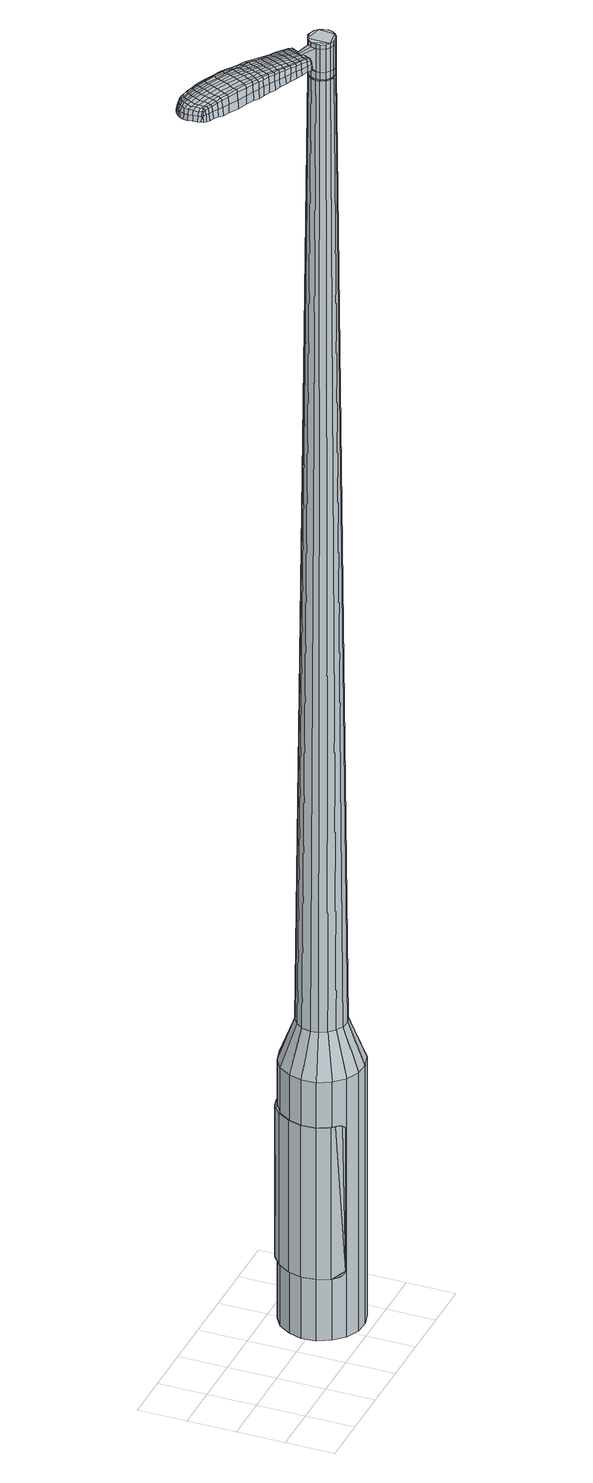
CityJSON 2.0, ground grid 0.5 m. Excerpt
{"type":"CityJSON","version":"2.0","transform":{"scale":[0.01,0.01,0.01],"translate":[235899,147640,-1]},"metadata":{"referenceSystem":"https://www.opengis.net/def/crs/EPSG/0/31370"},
"CityObjects":{
"object1":{"type":"GenericCityObject","attributes":{"cluster":471,"mean_distance_to_centroid":0.192,"new_centroid_x":235900.68,"new_centroid_y":147640.52,"mean_distance_to_camera":15.07,"H1":12.17,"H2":11.5,"Z_final":111.96,"cluster2":-1,"proj_x":235892.88,"proj_y":147632.74,"id_line":53476,"bearing_l":65.59,"distance":11.02,"orientation":"left","G_obj":155.59},"geometry":[{"type":"MultiSurface","lod":"2","boundaries":[[[0,1,2,3]],[[1,4,5,2]],[[4,6,7,5]],[[6,8,9,7]],[[8,10,11,9]],[[10,12,13,11]],[[12,14,15,13]],[[14,16,17,15]],[[16,18,19,17]],[[18,20,21,19]],[[20,22,23,21]],[[22,24,25,23]],[[24,26,27,25]],[[26,28,29,27]],[[28,30,31,29]],[[30,32,33,31]],[[32,34,35,33]],[[34,0,3,35]],[[36,37,38,39]],[[38,40,41,42]],[[41,43,42]],[[42,44,45,46]],[[45,47,46]],[[46,48,49,50]],[[49,51,50]],[[42,46,50,38]],[[50,52,39,38]],[[53,36,39]],[[2,5,7,35]],[[7,9,11,15]],[[11,13,15]],[[15,17,19,23]],[[19,21,23]],[[23,25,27,31]],[[27,29,31]],[[15,23,31,7]],[[31,33,35,7]],[[3,2,35]],[[1,0,54,55]],[[0,34,56,54]],[[34,32,57,56]],[[32,30,58,57]],[[30,28,59,58]],[[28,26,60,59]],[[26,24,61,60]],[[24,22,62,61]],[[22,20,63,62]],[[20,18,64,63]],[[18,16,65,64]],[[16,14,66,65]],[[14,12,67,66]],[[12,10,68,67]],[[10,8,69,68]],[[8,6,70,69]],[[6,4,71,70]],[[4,1,55,71]],[[55,54,72,73]],[[54,56,74,72]],[[56,57,75,74]],[[57,58,76,75]],[[58,59,77,76]],[[59,60,78,77]],[[60,61,79,78]],[[61,62,80,79]],[[62,63,81,80]],[[63,64,82,81]],[[64,65,83,82]],[[65,66,84,83]],[[66,67,85,84]],[[67,68,86,85]],[[68,69,87,86]],[[69,70,88,87]],[[70,71,89,88]],[[71,55,73,89]],[[90,91,92,93]],[[74,94,91,90]],[[95,96,94,74]],[[97,98,96,95]],[[99,100,98,97]],[[101,102,100,99]],[[79,103,102,101]],[[104,105,103,79]],[[106,107,105,104]],[[108,109,107,106]],[[110,111,109,108]],[[84,112,111,110]],[[85,113,112,84]],[[86,114,113,85]],[[115,116,114,86]],[[117,118,116,115]],[[119,120,118,117]],[[93,92,120,119]],[[121,122,123,124]],[[125,121,124,126]],[[127,125,126,128]],[[129,127,128,130]],[[131,129,130,132]],[[133,131,132,134]],[[135,133,134,136]],[[137,135,136,138]],[[139,137,138,140]],[[141,139,140,142]],[[143,141,142,144]],[[145,143,144,146]],[[147,145,146,148]],[[149,147,148,150]],[[151,149,150,152]],[[153,151,152,154]],[[73,72,90,93]],[[72,74,90]],[[75,95,74]],[[75,76,97,95]],[[76,77,99,97]],[[77,78,101,99]],[[78,79,101]],[[80,104,79]],[[80,81,106,104]],[[81,82,108,106]],[[82,83,110,108]],[[83,84,110]],[[87,115,86]],[[87,88,117,115]],[[88,89,119,117]],[[89,73,93,119]],[[155,156,92,91]],[[156,157,120,92]],[[157,158,118,120]],[[158,159,116,118]],[[159,114,116]],[[160,111,112]],[[160,161,109,111]],[[161,162,107,109]],[[162,163,105,107]],[[163,103,105]],[[164,102,103]],[[164,165,100,102]],[[165,166,98,100]],[[166,167,96,98]],[[167,94,96]],[[155,91,94]],[[39,52,153,168]],[[156,155,169,154]],[[53,39,168,122]],[[155,94,123,169]],[[36,53,122,121]],[[94,167,124,123]],[[37,36,121,125]],[[167,166,126,124]],[[38,37,125,127]],[[166,165,128,126]],[[40,38,127,129]],[[165,164,130,128]],[[41,40,129,131]],[[164,103,132,130]],[[43,41,131,133]],[[103,163,134,132]],[[42,43,133,135]],[[163,162,136,134]],[[44,42,135,137]],[[162,161,138,136]],[[45,44,137,139]],[[161,160,140,138]],[[47,45,139,141]],[[160,112,142,140]],[[46,47,141,143]],[[112,113,144,142]],[[48,46,143,145]],[[113,114,146,144]],[[49,48,145,147]],[[114,159,148,146]],[[51,49,147,149]],[[159,158,150,148]],[[50,51,149,151]],[[158,157,152,150]],[[52,50,151,153]],[[157,156,154,152]],[[153,154,170,171]],[[154,169,172,170]],[[169,123,173,172]],[[123,122,174,173]],[[122,168,175,174]],[[168,153,171,175]],[[176,177,178,179]],[[180,176,179,181]],[[176,180,182,183]],[[177,176,183,184]],[[185,186,187,188]],[[189,185,188,190]],[[185,189,191,192]],[[186,185,192,193]],[[194,195,196,197]],[[198,194,197,199]],[[194,198,200,201]],[[195,194,201,202]],[[203,204,205,206]],[[207,203,206,208]],[[203,207,209,210]],[[204,203,210,211]],[[212,213,214,215]],[[216,212,215,217]],[[212,216,218,219]],[[213,212,219,220]],[[221,222,223,224]],[[225,221,224,226]],[[221,225,227,228]],[[222,221,228,229]],[[230,231,232,233]],[[222,230,233,223]],[[230,222,229,234]],[[231,230,234,235]],[[236,237,238,239]],[[231,236,239,232]],[[236,231,235,240]],[[237,236,240,241]],[[242,180,181,243]],[[237,242,243,238]],[[242,237,241,244]],[[180,242,244,182]],[[245,246,247,248]],[[249,245,248,250]],[[245,249,251,252]],[[246,245,252,253]],[[254,255,256,257]],[[246,254,257,247]],[[254,246,253,258]],[[255,254,258,259]],[[260,261,262,263]],[[255,260,263,256]],[[260,255,259,264]],[[261,260,264,265]],[[266,267,268,269]],[[261,266,269,262]],[[266,261,265,270]],[[267,266,270,271]],[[272,177,184,273]],[[267,272,273,268]],[[272,267,271,274]],[[177,272,274,178]],[[275,276,277,278]],[[279,275,278,280]],[[275,279,281,282]],[[276,275,282,283]],[[284,285,286,287]],[[276,284,287,277]],[[284,276,283,288]],[[285,284,288,289]],[[290,291,292,293]],[[285,290,293,286]],[[290,285,289,294]],[[291,290,294,295]],[[296,189,190,297]],[[291,296,297,292]],[[296,291,295,298]],[[189,296,298,191]],[[299,300,301,302]],[[303,299,302,304]],[[299,303,305,306]],[[300,299,306,307]],[[308,309,310,311]],[[300,308,311,301]],[[308,300,307,312]],[[309,308,312,313]],[[314,315,316,317]],[[309,314,317,310]],[[314,309,313,318]],[[315,314,318,319]],[[320,321,322,323]],[[315,320,323,316]],[[320,315,319,324]],[[321,320,324,325]],[[326,186,193,327]],[[321,326,327,322]],[[326,321,325,328]],[[186,326,328,187]],[[329,215,214,330]],[[331,329,330,332]],[[329,331,333,334]],[[215,329,334,217]],[[335,331,332,336]],[[337,335,336,338]],[[335,337,339,340]],[[331,335,340,333]],[[341,337,338,342]],[[343,341,342,344]],[[341,343,345,346]],[[337,341,346,339]],[[347,343,344,348]],[[349,347,348,350]],[[347,349,351,352]],[[343,347,352,345]],[[353,349,350,354]],[[204,353,354,205]],[[353,204,211,355]],[[349,353,355,351]],[[356,357,202,201]],[[358,356,201,200]],[[356,358,359,360]],[[357,356,360,361]],[[362,363,361,360]],[[364,362,360,359]],[[362,364,365,366]],[[363,362,366,367]],[[368,369,367,366]],[[370,368,366,365]],[[368,370,371,372]],[[369,368,372,373]],[[374,375,373,372]],[[376,374,372,371]],[[374,376,209,207]],[[375,374,207,208]],[[377,378,379,380]],[[279,377,380,281]],[[377,279,280,381]],[[378,377,381,382]],[[383,198,199,384]],[[378,383,384,379]],[[383,378,382,385]],[[198,383,385,200]],[[386,387,388,389]],[[225,386,389,227]],[[386,225,226,390]],[[387,386,390,391]],[[392,393,394,395]],[[387,392,395,388]],[[392,387,391,396]],[[393,392,396,397]],[[398,195,202,399]],[[393,398,399,394]],[[398,393,397,400]],[[195,398,400,196]],[[401,402,403,404]],[[183,401,404,184]],[[401,183,182,405]],[[402,401,405,406]],[[407,408,409,410]],[[402,407,410,403]],[[407,402,406,411]],[[408,407,411,412]],[[413,206,205,414]],[[408,413,414,409]],[[413,408,412,415]],[[206,413,415,208]],[[416,417,418,419]],[[188,416,419,190]],[[416,188,187,420]],[[417,416,420,421]],[[422,210,209,423]],[[417,422,423,418]],[[422,417,421,424]],[[210,422,424,211]],[[425,426,427,428]],[[303,425,428,305]],[[425,303,304,429]],[[426,425,429,430]],[[431,216,217,432]],[[426,431,432,427]],[[431,426,430,433]],[[216,431,433,218]],[[434,435,436,437]],[[249,434,437,251]],[[434,249,250,438]],[[435,434,438,439]],[[440,441,442,443]],[[435,440,443,436]],[[440,435,439,444]],[[441,440,444,445]],[[446,213,220,447]],[[441,446,447,442]],[[446,441,445,448]],[[213,446,448,214]],[[449,450,439,438]],[[248,449,438,250]],[[449,248,247,451]],[[450,449,451,452]],[[453,454,445,444]],[[450,453,444,439]],[[453,450,452,455]],[[454,453,455,456]],[[457,330,214,448]],[[454,457,448,445]],[[457,454,456,458]],[[330,457,458,332]],[[459,460,461,462]],[[306,459,462,307]],[[459,306,305,428]],[[460,459,428,427]],[[463,334,333,464]],[[460,463,464,461]],[[463,460,427,432]],[[334,463,432,217]],[[465,466,452,451]],[[257,465,451,247]],[[465,257,256,467]],[[466,465,467,468]],[[469,470,456,455]],[[466,469,455,452]],[[469,466,468,471]],[[470,469,471,472]],[[473,336,332,458]],[[470,473,458,456]],[[473,470,472,474]],[[336,473,474,338]],[[475,476,477,478]],[[312,475,478,313]],[[475,312,307,462]],[[476,475,462,461]],[[479,340,339,480]],[[476,479,480,477]],[[479,476,461,464]],[[340,479,464,333]],[[481,482,468,467]],[[263,481,467,256]],[[481,263,262,483]],[[482,481,483,484]],[[485,486,472,471]],[[482,485,471,468]],[[485,482,484,487]],[[486,485,487,488]],[[489,342,338,474]],[[486,489,474,472]],[[489,486,488,490]],[[342,489,490,344]],[[491,492,493,494]],[[318,491,494,319]],[[491,318,313,478]],[[492,491,478,477]],[[495,346,345,496]],[[492,495,496,493]],[[495,492,477,480]],[[346,495,480,339]],[[497,498,484,483]],[[269,497,483,262]],[[497,269,268,499]],[[498,497,499,500]],[[501,502,488,487]],[[498,501,487,484]],[[501,498,500,503]],[[502,501,503,504]],[[505,348,344,490]],[[502,505,490,488]],[[505,502,504,506]],[[348,505,506,350]],[[507,508,509,510]],[[324,507,510,325]],[[507,324,319,494]],[[508,507,494,493]],[[511,352,351,512]],[[508,511,512,509]],[[511,508,493,496]],[[352,511,496,345]],[[513,514,500,499]],[[273,513,499,268]],[[513,273,184,404]],[[514,513,404,403]],[[515,516,504,503]],[[514,515,503,500]],[[515,514,403,410]],[[516,515,410,409]],[[517,354,350,506]],[[516,517,506,504]],[[517,516,409,414]],[[354,517,414,205]],[[518,519,421,420]],[[328,518,420,187]],[[518,328,325,510]],[[519,518,510,509]],[[520,355,211,424]],[[519,520,424,421]],[[520,519,509,512]],[[355,520,512,351]],[[521,522,382,381]],[[278,521,381,280]],[[521,278,277,523]],[[522,521,523,524]],[[525,358,200,385]],[[522,525,385,382]],[[525,522,524,526]],[[358,525,526,359]],[[527,528,529,530]],[[228,527,530,229]],[[527,228,227,389]],[[528,527,389,388]],[[531,532,533,534]],[[528,531,534,529]],[[531,528,388,395]],[[532,531,395,394]],[[535,357,361,536]],[[532,535,536,533]],[[535,532,394,399]],[[357,535,399,202]],[[537,538,524,523]],[[287,537,523,277]],[[537,287,286,539]],[[538,537,539,540]],[[541,364,359,526]],[[538,541,526,524]],[[541,538,540,542]],[[364,541,542,365]],[[543,544,545,546]],[[234,543,546,235]],[[543,234,229,530]],[[544,543,530,529]],[[547,548,549,550]],[[544,547,550,545]],[[547,544,529,534]],[[548,547,534,533]],[[551,363,367,552]],[[548,551,552,549]],[[551,548,533,536]],[[363,551,536,361]],[[553,554,540,539]],[[293,553,539,286]],[[553,293,292,555]],[[554,553,555,556]],[[557,370,365,542]],[[554,557,542,540]],[[557,554,556,558]],[[370,557,558,371]],[[559,560,561,562]],[[240,559,562,241]],[[559,240,235,546]],[[560,559,546,545]],[[563,564,565,566]],[[560,563,566,561]],[[563,560,545,550]],[[564,563,550,549]],[[567,369,373,568]],[[564,567,568,565]],[[567,564,549,552]],[[369,567,552,367]],[[569,570,556,555]],[[297,569,555,292]],[[569,297,190,419]],[[570,569,419,418]],[[571,376,371,558]],[[570,571,558,556]],[[571,570,418,423]],[[376,571,423,209]],[[572,573,406,405]],[[244,572,405,182]],[[572,244,241,562]],[[573,572,562,561]],[[574,575,412,411]],[[573,574,411,406]],[[574,573,561,566]],[[575,574,566,565]],[[576,375,208,415]],[[575,576,415,412]],[[576,575,565,568]],[[375,576,568,373]],[[577,578,579,580]],[[580,579,581,582]],[[583,581,579,584]],[[584,579,578,585]],[[586,587,588,589]],[[589,588,590,591]],[[592,590,588,593]],[[593,588,587,594]],[[595,596,597,598]],[[598,597,599,600]],[[601,599,597,602]],[[602,597,596,603]],[[604,605,606,607]],[[607,606,608,609]],[[610,608,606,611]],[[611,606,605,612]],[[613,614,615,616]],[[616,615,617,618]],[[619,617,615,620]],[[620,615,614,621]],[[622,623,624,625]],[[625,624,626,627]],[[628,626,624,629]],[[629,624,623,630]],[[631,632,633,634]],[[634,633,623,622]],[[630,623,633,635]],[[635,633,632,636]],[[637,638,639,640]],[[640,639,632,631]],[[636,632,639,641]],[[641,639,638,642]],[[582,581,643,644]],[[644,643,638,637]],[[642,638,643,645]],[[645,643,581,583]],[[646,647,648,649]],[[649,648,650,651]],[[652,650,648,653]],[[653,648,647,654]],[[655,656,657,658]],[[658,657,647,646]],[[654,647,657,659]],[[659,657,656,660]],[[661,662,663,664]],[[664,663,656,655]],[[660,656,663,665]],[[665,663,662,666]],[[667,668,669,670]],[[670,669,662,661]],[[666,662,669,671]],[[671,669,668,672]],[[585,578,673,674]],[[674,673,668,667]],[[672,668,673,675]],[[675,673,578,577]],[[676,677,678,679]],[[679,678,680,681]],[[682,680,678,683]],[[683,678,677,684]],[[685,686,687,688]],[[688,687,677,676]],[[684,677,687,689]],[[689,687,686,690]],[[691,692,693,694]],[[694,693,686,685]],[[690,686,693,695]],[[695,693,692,696]],[[591,590,697,698]],[[698,697,692,691]],[[696,692,697,699]],[[699,697,590,592]],[[700,701,702,703]],[[703,702,704,705]],[[706,704,702,707]],[[707,702,701,708]],[[709,710,711,712]],[[712,711,701,700]],[[708,701,711,713]],[[713,711,710,714]],[[715,716,717,718]],[[718,717,710,709]],[[714,710,717,719]],[[719,717,716,720]],[[721,722,723,724]],[[724,723,716,715]],[[720,716,723,725]],[[725,723,722,726]],[[594,587,727,728]],[[728,727,722,721]],[[726,722,727,729]],[[729,727,587,586]],[[613,616,730,731]],[[731,730,732,733]],[[734,732,730,735]],[[735,730,616,618]],[[733,732,736,737]],[[737,736,738,739]],[[740,738,736,741]],[[741,736,732,734]],[[739,738,742,743]],[[743,742,744,745]],[[746,744,742,747]],[[747,742,738,740]],[[745,744,748,749]],[[749,748,750,751]],[[752,750,748,753]],[[753,748,744,746]],[[751,750,754,755]],[[755,754,605,604]],[[612,605,754,756]],[[756,754,750,752]],[[603,757,758,602]],[[602,758,759,601]],[[760,759,758,761]],[[761,758,757,762]],[[762,763,764,761]],[[761,764,765,760]],[[766,765,764,767]],[[767,764,763,768]],[[768,769,770,767]],[[767,770,771,766]],[[772,771,770,773]],[[773,770,769,774]],[[774,775,776,773]],[[773,776,777,772]],[[610,777,776,608]],[[608,776,775,609]],[[778,779,780,781]],[[781,780,680,682]],[[681,680,780,782]],[[782,780,779,783]],[[600,599,784,785]],[[785,784,779,778]],[[783,779,784,786]],[[786,784,599,601]],[[787,788,789,790]],[[790,789,626,628]],[[627,626,789,791]],[[791,789,788,792]],[[793,794,795,796]],[[796,795,788,787]],[[792,788,795,797]],[[797,795,794,798]],[[603,596,799,800]],[[800,799,794,793]],[[798,794,799,801]],[[801,799,596,595]],[[802,803,804,805]],[[805,804,584,585]],[[583,584,804,806]],[[806,804,803,807]],[[808,809,810,811]],[[811,810,803,802]],[[807,803,810,812]],[[812,810,809,813]],[[604,607,814,815]],[[815,814,809,808]],[[813,809,814,816]],[[816,814,607,609]],[[817,818,819,820]],[[820,819,589,591]],[[586,589,819,821]],[[821,819,818,822]],[[610,611,823,824]],[[824,823,818,817]],[[822,818,823,825]],[[825,823,611,612]],[[826,827,704,828]],[[828,704,706]],[[705,704,827,829]],[[618,617,830,831]],[[831,830,827,826]],[[829,827,830,832]],[[832,830,617,619]],[[833,834,835,836]],[[836,835,650,652]],[[651,650,835,837]],[[837,835,834,838]],[[839,840,841,842]],[[842,841,834,833]],[[838,834,841,843]],[[843,841,840,844]],[[621,614,845,846]],[[846,845,840,839]],[[844,840,845,847]],[[847,845,614,613]],[[838,848,849,837]],[[837,849,649,651]],[[646,649,849,850]],[[850,849,848,851]],[[844,852,853,843]],[[843,853,848,838]],[[851,848,853,854]],[[854,853,852,855]],[[613,731,856,847]],[[847,856,852,844]],[[855,852,856,857]],[[857,856,731,733]],[[858,859,860,861]],[[861,860,707,708]],[[706,707,860,828]],[[828,860,859,826]],[[734,735,862,863]],[[863,862,859,858]],[[826,859,862,831]],[[831,862,735,618]],[[851,864,865,850]],[[850,865,658,646]],[[655,658,865,866]],[[866,865,864,867]],[[855,868,869,854]],[[854,869,864,851]],[[867,864,869,870]],[[870,869,868,871]],[[733,737,872,857]],[[857,872,868,855]],[[871,868,872,873]],[[873,872,737,739]],[[874,875,876,877]],[[877,876,713,714]],[[708,713,876,861]],[[861,876,875,858]],[[740,741,878,879]],[[879,878,875,874]],[[858,875,878,863]],[[863,878,741,734]],[[867,880,881,866]],[[866,881,664,655]],[[661,664,881,882]],[[882,881,880,883]],[[871,884,885,870]],[[870,885,880,867]],[[883,880,885,886]],[[886,885,884,887]],[[739,743,888,873]],[[873,888,884,871]],[[887,884,888,889]],[[889,888,743,745]],[[890,891,892,893]],[[893,892,719,720]],[[714,719,892,877]],[[877,892,891,874]],[[746,747,894,895]],[[895,894,891,890]],[[874,891,894,879]],[[879,894,747,740]],[[883,896,897,882]],[[882,897,670,661]],[[667,670,897,898]],[[898,897,896,899]],[[887,900,901,886]],[[886,901,896,883]],[[899,896,901,902]],[[902,901,900,903]],[[745,749,904,889]],[[889,904,900,887]],[[903,900,904,905]],[[905,904,749,751]],[[906,907,908,909]],[[909,908,725,726]],[[720,725,908,893]],[[893,908,907,890]],[[752,753,910,911]],[[911,910,907,906]],[[890,907,910,895]],[[895,910,753,746]],[[899,912,913,898]],[[898,913,674,667]],[[585,674,913,805]],[[805,913,912,802]],[[903,914,915,902]],[[902,915,912,899]],[[802,912,915,811]],[[811,915,914,808]],[[751,755,916,905]],[[905,916,914,903]],[[808,914,916,815]],[[815,916,755,604]],[[822,917,918,821]],[[821,918,729,586]],[[726,729,918,909]],[[909,918,917,906]],[[612,756,919,825]],[[825,919,917,822]],[[906,917,919,911]],[[911,919,756,752]],[[783,920,921,782]],[[782,921,679,681]],[[676,679,921,922]],[[922,921,920,923]],[[601,759,924,786]],[[786,924,920,783]],[[923,920,924,925]],[[925,924,759,760]],[[926,927,928,929]],[[929,928,629,630]],[[628,629,928,790]],[[790,928,927,787]],[[930,931,932,933]],[[933,932,927,926]],[[787,927,932,796]],[[796,932,931,793]],[[762,757,934,935]],[[935,934,931,930]],[[793,931,934,800]],[[800,934,757,603]],[[923,936,937,922]],[[922,937,688,676]],[[685,688,937,938]],[[938,937,936,939]],[[760,765,940,925]],[[925,940,936,923]],[[939,936,940,941]],[[941,940,765,766]],[[942,943,944,945]],[[945,944,635,636]],[[630,635,944,929]],[[929,944,943,926]],[[946,947,948,949]],[[949,948,943,942]],[[926,943,948,933]],[[933,948,947,930]],[[768,763,950,951]],[[951,950,947,946]],[[930,947,950,935]],[[935,950,763,762]],[[939,952,953,938]],[[938,953,694,685]],[[691,694,953,954]],[[954,953,952,955]],[[766,771,956,941]],[[941,956,952,939]],[[955,952,956,957]],[[957,956,771,772]],[[958,959,960,961]],[[961,960,641,642]],[[636,641,960,945]],[[945,960,959,942]],[[962,963,964,965]],[[965,964,959,958]],[[942,959,964,949]],[[949,964,963,946]],[[774,769,966,967]],[[967,966,963,962]],[[946,963,966,951]],[[951,966,769,768]],[[955,968,969,954]],[[954,969,698,691]],[[591,698,969,820]],[[820,969,968,817]],[[772,777,970,957]],[[957,970,968,955]],[[817,968,970,824]],[[824,970,777,610]],[[807,971,972,806]],[[806,972,645,583]],[[642,645,972,961]],[[961,972,971,958]],[[813,973,974,812]],[[812,974,971,807]],[[958,971,974,965]],[[965,974,973,962]],[[609,775,975,816]],[[816,975,973,813]],[[962,973,975,967]],[[967,975,775,774]],[[577,580,179,178]],[[580,582,181,179]],[[592,593,192,191]],[[593,594,193,192]],[[595,598,197,196]],[[598,600,199,197]],[[619,620,219,218]],[[620,621,220,219]],[[622,625,224,223]],[[625,627,226,224]],[[631,634,233,232]],[[634,622,223,233]],[[637,640,239,238]],[[640,631,232,239]],[[582,644,243,181]],[[644,637,238,243]],[[652,653,252,251]],[[653,654,253,252]],[[654,659,258,253]],[[659,660,259,258]],[[660,665,264,259]],[[665,666,265,264]],[[666,671,270,265]],[[671,672,271,270]],[[672,675,274,271]],[[675,577,178,274]],[[682,683,282,281]],[[683,684,283,282]],[[684,689,288,283]],[[689,690,289,288]],[[690,695,294,289]],[[695,696,295,294]],[[696,699,298,295]],[[699,592,191,298]],[[700,703,302,301]],[[703,705,304,302]],[[709,712,311,310]],[[712,700,301,311]],[[715,718,317,316]],[[718,709,310,317]],[[721,724,323,322]],[[724,715,316,323]],[[594,728,327,193]],[[728,721,322,327]],[[778,781,380,379]],[[781,682,281,380]],[[600,785,384,199]],[[785,778,379,384]],[[627,791,390,226]],[[791,792,391,390]],[[792,797,396,391]],[[797,798,397,396]],[[798,801,400,397]],[[801,595,196,400]],[[705,429,304]],[[705,829,430,429]],[[829,832,433,430]],[[832,619,218,433]],[[833,836,437,436]],[[836,652,251,437]],[[839,842,443,442]],[[842,833,436,443]],[[621,846,447,220]],[[846,839,442,447]],[[976,977,978,979]],[[980,981,979,978]],[[982,983,984,985]],[[986,987,988,989]],[[977,990,991,978]],[[992,980,978,991]],[[993,982,985,994]],[[995,996,987,986]],[[990,997,998,991]],[[998,999,992,991]],[[1000,993,994,1001]],[[1002,996,995,1003]],[[997,1004,1005,998]],[[1005,1006,999,998]],[[1007,1000,1001,1008]],[[1009,1002,1003,1010]],[[1011,1012,1013,1014]],[[1015,1016,1012,1011]],[[1015,1017,1018,1016]],[[1017,1019,1020,1018]],[[1021,1022,1023,1024]],[[1025,1026,1022,1021]],[[1027,1028,1026,1025]],[[1029,1030,1028,1027]],[[1024,1013,1012,1021]],[[1021,1012,1016,1025]],[[1016,1018,1027,1025]],[[1018,1020,1029,1027]],[[985,984,981,980]],[[994,985,980,992]],[[999,1001,994,992]],[[1006,1008,1001,999]],[[986,989,983,982]],[[995,986,982,993]],[[1003,995,993,1000]],[[1010,1003,1000,1007]],[[987,1011,1014,988]],[[996,1015,1011,987]],[[1017,1015,996,1002]],[[1019,1017,1002,1009]],[[1031,1032,1033,1034]],[[1033,1035,1036,1037]],[[1033,1037,1038,1039]],[[1033,1039,1034]],[[1040,1031,1034,1041]],[[1042,1041,1034,1043]],[[1044,1043,1034]],[[1045,1033,1032,1046]],[[1047,1045,1046,1048]],[[1049,1047,1048,1050]],[[1051,1049,1050,1052]],[[1053,1051,1052,1054]],[[1054,1055,1056,1057]],[[1054,1057,1058,1059]],[[1054,1059,1060,1061]],[[1060,1062,1063,1064]],[[1060,1064,1065,1066]],[[1060,1066,1061]],[[1054,1061,1053]],[[1067,1068,1032,1031]],[[1069,1070,1035,1033]],[[1071,1072,1044,1034]],[[1068,1073,1046,1032]],[[1074,1069,1033,1045]],[[1073,1075,1048,1046]],[[1076,1074,1045,1047]],[[1075,1077,1050,1048]],[[1078,1076,1047,1049]],[[1077,1079,1052,1050]],[[1080,1078,1049,1051]],[[1079,1081,1054,1052]],[[1082,1080,1051,1053]],[[1081,1083,1055,1054]],[[1084,1085,1062,1060]],[[1086,1082,1053,1061]],[[1056,1055,1083,1087]],[[1057,1056,1087,1088]],[[1058,1057,1088,1089]],[[1059,1058,1089,1090]],[[1060,1059,1090,1084]],[[1091,1067,1031,1040]],[[1092,1091,1040,1041]],[[1093,1092,1041,1042]],[[1094,1093,1042,1043]],[[1072,1094,1043,1044]],[[1036,1035,1070,1095]],[[1063,1062,1085,1096]],[[1037,1036,1095,1097]],[[1038,1037,1097,1098]],[[1039,1038,1098,1099]],[[1034,1039,1099,1071]],[[1064,1063,1096,1100]],[[1065,1064,1100,1101]],[[1066,1065,1101,1102]],[[1061,1066,1102,1086]]]}]}
},
"vertices":[
[128,69,384],[136,81,384],[136,81,96],[128,69,96],[148,89,384],[148,89,96],[162,93,384],[162,93,96],[177,92,384],[177,92,96],[190,86,384],[190,86,96],[201,76,384],[201,76,96],[207,63,384],[207,63,96],[208,48,384],[208,48,96],[205,34,384],[205,34,96],[196,22,384],[196,22,96],[185,13,384],[185,13,96],[170,9,384],[170,9,96],[156,10,384],[156,10,96],[142,16,384],[142,16,96],[132,27,384],[132,27,96],[125,40,384],[125,40,96],[124,55,384],[124,55,96],[153,48,1524],[155,43,1524],[159,40,1524],[154,57,1524],[163,38,1524],[168,38,1524],[176,42,1524],[172,39,1524],[179,46,1524],[180,50,1524],[177,59,1524],[179,55,1524],[174,62,1524],[170,64,1524],[160,63,1524],[165,65,1524],[157,61,1524],[153,52,1524],[143,62,429],[148,69,429],[141,53,429],[142,45,429],[146,37,429],[152,31,429],[160,27,429],[169,26,429],[177,29,429],[184,34,429],[189,41,429],[191,49,429],[191,58,429],[187,66,429],[180,72,429],[173,76,429],[164,76,429],[155,74,429],[154,57,1483],[157,61,1483],[153,52,1483],[153,48,1483],[155,43,1483],[159,40,1483],[163,38,1483],[168,38,1483],[172,39,1483],[176,42,1483],[179,46,1483],[180,50,1483],[179,55,1483],[177,59,1483],[174,62,1483],[170,64,1483],[165,65,1483],[160,63,1483],[155,57,1483],[155,57,1485],[157,60,1485],[157,60,1483],[153,52,1485],[154,48,1483],[154,48,1485],[156,44,1483],[156,44,1485],[159,41,1483],[159,41,1485],[163,39,1483],[163,39,1485],[168,38,1485],[172,40,1483],[172,40,1485],[175,42,1483],[175,42,1485],[178,46,1483],[178,46,1485],[179,50,1483],[179,50,1485],[179,55,1485],[177,59,1485],[174,62,1485],[169,64,1483],[169,64,1485],[165,64,1483],[165,64,1485],[161,63,1483],[161,63,1485],[153,48,1519],[153,52,1519],[153,52,1493],[153,48,1493],[155,43,1519],[155,43,1493],[159,40,1519],[159,40,1493],[163,38,1519],[163,38,1493],[168,38,1519],[168,38,1493],[172,39,1519],[172,39,1493],[176,42,1519],[176,42,1493],[179,46,1519],[179,46,1493],[180,50,1519],[180,50,1493],[179,55,1519],[179,55,1493],[177,59,1519],[177,59,1493],[174,62,1519],[174,62,1493],[170,64,1519],[170,64,1493],[165,65,1519],[165,65,1493],[160,63,1519],[160,63,1493],[157,61,1519],[157,61,1493],[154,57,1485],[157,61,1485],[160,63,1485],[165,65,1485],[170,64,1485],[180,50,1485],[179,46,1485],[176,42,1485],[172,39,1485],[163,38,1485],[159,40,1485],[155,43,1485],[153,48,1485],[154,57,1519],[154,57,1493],[138,67,1513],[138,67,1518],[137,65,1513],[136,62,1513],[136,62,1518],[137,65,1518],[78,113,1519],[84,110,1518],[83,112,1509],[77,115,1510],[70,117,1519],[69,119,1510],[70,115,1526],[78,111,1525],[84,108,1525],[61,78,1519],[68,75,1518],[70,76,1525],[63,79,1525],[53,81,1519],[55,82,1526],[52,81,1510],[60,77,1510],[66,74,1509],[2,124,1519],[3,128,1519],[3,128,1513],[1,125,1513],[1,120,1519],[0,120,1513],[3,120,1524],[3,124,1524],[5,127,1524],[69,94,1530],[76,91,1529],[77,94,1529],[71,97,1530],[61,97,1531],[62,101,1531],[60,94,1530],[68,90,1530],[75,87,1529],[143,61,1512],[144,63,1512],[143,63,1517],[142,61,1517],[142,58,1512],[141,59,1517],[141,58,1506],[142,61,1506],[143,63,1506],[23,136,1519],[26,135,1519],[26,137,1512],[23,138,1512],[21,137,1518],[20,138,1512],[21,136,1522],[23,135,1523],[26,134,1524],[31,134,1519],[36,132,1519],[36,134,1512],[30,135,1512],[31,132,1524],[36,130,1525],[42,130,1519],[49,127,1519],[48,128,1511],[41,131,1511],[42,128,1526],[49,125,1526],[59,122,1519],[59,124,1510],[59,120,1526],[143,79,1513],[136,82,1513],[137,81,1518],[143,77,1517],[148,76,1512],[147,75,1516],[147,77,1506],[143,80,1507],[136,84,1507],[130,86,1514],[123,89,1515],[123,88,1520],[130,84,1519],[129,87,1507],[123,91,1507],[116,93,1515],[110,96,1516],[110,95,1522],[117,91,1521],[116,94,1508],[109,98,1508],[103,100,1517],[97,103,1517],[97,101,1524],[104,98,1523],[103,102,1508],[96,105,1509],[90,106,1518],[91,105,1524],[90,108,1509],[8,104,1519],[10,102,1519],[11,103,1524],[8,105,1523],[6,106,1518],[7,106,1522],[4,105,1512],[6,103,1512],[9,101,1512],[15,100,1519],[20,97,1519],[21,98,1525],[16,101,1524],[13,99,1512],[18,96,1512],[25,94,1519],[32,91,1519],[33,92,1526],[26,95,1526],[23,93,1511],[30,90,1511],[43,86,1519],[44,87,1526],[41,85,1510],[130,51,1513],[123,54,1513],[122,53,1507],[129,51,1507],[136,49,1512],[135,49,1506],[135,50,1516],[131,52,1517],[124,55,1518],[116,57,1514],[109,59,1515],[108,59,1507],[115,56,1507],[117,57,1519],[111,60,1520],[102,62,1515],[95,65,1516],[94,64,1508],[101,61,1508],[104,63,1521],[97,66,1522],[88,67,1517],[82,70,1517],[80,69,1509],[87,66,1508],[90,68,1523],[83,71,1524],[75,73,1518],[73,72,1509],[76,74,1524],[137,63,1519],[138,66,1519],[130,66,1520],[131,69,1520],[129,64,1520],[136,61,1519],[123,69,1522],[125,72,1522],[117,73,1523],[118,75,1523],[115,70,1523],[122,67,1521],[110,76,1524],[111,78,1524],[103,79,1525],[104,81,1525],[102,76,1525],[108,73,1524],[96,82,1526],[98,84,1526],[90,85,1527],[91,87,1527],[88,82,1527],[95,79,1526],[83,88,1528],[84,91,1528],[81,84,1528],[6,122,1527],[8,126,1527],[5,118,1526],[9,116,1527],[10,120,1528],[12,124,1528],[16,118,1529],[18,121,1529],[15,114,1528],[21,111,1530],[23,115,1530],[24,118,1530],[29,112,1531],[31,115,1531],[28,108,1530],[36,104,1531],[38,108,1531],[39,111,1531],[49,103,1531],[51,106,1531],[48,99,1531],[4,107,1518],[3,110,1519],[2,110,1513],[3,107,1513],[6,107,1523],[4,110,1523],[2,115,1519],[1,115,1513],[3,115,1524],[18,137,1518],[16,136,1518],[17,135,1523],[19,135,1523],[18,138,1513],[15,137,1513],[12,135,1519],[9,133,1519],[10,132,1524],[13,134,1523],[12,136,1513],[8,134,1513],[6,131,1519],[7,130,1524],[5,131,1513],[77,110,1528],[76,108,1528],[83,105,1528],[84,106,1527],[70,114,1528],[69,112,1529],[75,106,1529],[74,103,1530],[80,99,1529],[82,102,1528],[67,109,1529],[66,107,1530],[72,100,1530],[79,97,1529],[64,104,1531],[64,80,1528],[65,82,1529],[57,86,1529],[56,84,1528],[70,78,1527],[71,80,1528],[66,86,1529],[58,90,1530],[73,83,1528],[138,50,1512],[139,51,1512],[138,52,1517],[137,51,1517],[137,49,1506],[138,51,1506],[140,55,1512],[139,55,1517],[139,54,1506],[149,74,1512],[148,72,1512],[148,73,1506],[149,75,1506],[148,74,1517],[147,72,1517],[147,70,1512],[146,68,1512],[146,69,1506],[147,71,1506],[146,70,1517],[145,68,1517],[145,65,1512],[145,66,1506],[144,66,1517],[143,76,1519],[142,75,1519],[136,80,1520],[136,78,1520],[141,73,1519],[140,70,1519],[135,76,1520],[133,74,1520],[139,68,1519],[132,71,1520],[132,53,1519],[133,55,1519],[126,57,1520],[125,56,1520],[134,58,1519],[127,60,1520],[130,83,1521],[129,81,1521],[123,86,1522],[122,85,1522],[128,79,1521],[127,77,1521],[121,83,1522],[120,80,1523],[126,74,1522],[119,78,1523],[118,58,1521],[119,60,1521],[112,63,1522],[111,61,1522],[121,63,1521],[114,66,1522],[116,90,1523],[116,88,1523],[110,93,1524],[109,91,1524],[115,86,1523],[113,83,1524],[108,89,1525],[107,87,1525],[112,81,1524],[105,84,1525],[104,64,1523],[105,66,1523],[98,69,1524],[98,67,1524],[107,69,1524],[100,72,1525],[103,97,1525],[102,95,1525],[97,100,1526],[96,98,1526],[101,92,1526],[100,90,1526],[95,96,1527],[93,93,1527],[99,87,1526],[92,90,1527],[91,69,1525],[92,72,1525],[85,74,1526],[84,72,1526],[93,75,1526],[86,78,1527],[90,103,1527],[89,101,1527],[88,99,1527],[87,96,1528],[85,93,1528],[77,75,1527],[78,77,1527],[80,81,1528],[8,107,1525],[7,109,1525],[11,105,1526],[10,107,1526],[6,114,1526],[9,112,1527],[21,134,1525],[19,134,1525],[22,133,1526],[25,133,1525],[16,133,1525],[13,131,1526],[16,129,1527],[19,131,1526],[10,129,1526],[14,127,1527],[15,102,1526],[15,105,1527],[21,99,1527],[21,102,1528],[15,109,1528],[21,106,1529],[29,132,1526],[27,131,1527],[33,128,1528],[35,129,1527],[25,129,1527],[22,127,1528],[28,124,1529],[31,127,1528],[20,124,1528],[26,121,1530],[26,97,1528],[27,99,1529],[34,93,1528],[34,96,1529],[27,103,1529],[35,100,1530],[41,127,1528],[39,126,1528],[47,122,1529],[48,124,1528],[37,124,1529],[35,121,1530],[43,118,1530],[45,120,1530],[33,118,1530],[41,115,1531],[45,88,1529],[45,91,1529],[46,95,1530],[59,119,1528],[58,117,1529],[56,115,1530],[54,112,1530],[52,109,1531],[82,110,1509],[83,108,1518],[77,111,1518],[76,113,1509],[69,115,1519],[68,117,1510],[69,113,1525],[77,109,1525],[83,106,1525],[70,78,1525],[69,77,1518],[62,80,1518],[64,81,1525],[54,83,1519],[56,84,1525],[52,82,1510],[60,79,1509],[67,76,1509],[5,127,1513],[5,126,1519],[4,124,1519],[3,124,1513],[3,120,1519],[3,120,1513],[5,119,1524],[5,123,1524],[7,126,1524],[77,94,1528],[76,91,1528],[69,94,1529],[70,97,1529],[61,98,1529],[62,101,1529],[59,94,1529],[68,91,1529],[74,88,1528],[141,64,1516],[142,64,1512],[141,62,1512],[140,62,1516],[140,59,1512],[139,59,1516],[139,59,1506],[140,62,1506],[141,64,1506],[25,135,1512],[26,133,1519],[23,134,1518],[23,136,1512],[21,135,1518],[21,136,1512],[21,134,1522],[23,133,1523],[26,132,1523],[35,132,1512],[36,130,1519],[30,132,1519],[30,134,1512],[30,130,1524],[36,128,1525],[48,127,1511],[48,125,1519],[41,128,1519],[40,130,1511],[41,126,1525],[48,123,1526],[58,120,1519],[58,122,1510],[59,118,1526],[135,79,1518],[135,81,1513],[142,77,1513],[142,76,1517],[146,74,1512],[145,74,1515],[146,76,1506],[142,78,1506],[135,82,1507],[122,86,1520],[122,88,1514],[129,84,1514],[129,83,1519],[128,86,1507],[122,89,1507],[109,93,1522],[109,95,1516],[115,91,1515],[116,90,1521],[115,93,1508],[108,96,1508],[96,100,1523],[96,101,1517],[102,98,1516],[103,96,1522],[102,100,1508],[95,103,1508],[89,105,1517],[90,103,1524],[89,107,1509],[12,105,1523],[12,104,1519],[9,106,1518],[10,106,1523],[7,107,1518],[8,107,1522],[6,106,1512],[7,105,1512],[10,103,1512],[22,100,1525],[21,99,1519],[16,101,1519],[17,102,1524],[14,101,1512],[19,98,1512],[34,94,1526],[33,93,1519],[26,96,1519],[27,97,1525],[24,95,1511],[31,92,1511],[43,88,1519],[45,89,1526],[42,87,1510],[123,55,1507],[124,56,1513],[131,53,1513],[130,52,1506],[136,51,1512],[135,51,1506],[135,52,1515],[132,54,1517],[125,56,1518],[108,60,1507],[110,61,1514],[117,58,1514],[115,58,1507],[118,59,1519],[111,62,1520],[94,66,1508],[96,66,1516],[103,64,1515],[101,63,1508],[104,65,1521],[97,67,1522],[80,71,1508],[82,72,1517],[89,69,1516],[87,68,1508],[90,70,1522],[84,73,1523],[75,75,1517],[74,74,1509],[77,75,1524],[136,64,1518],[137,66,1518],[130,67,1519],[131,69,1519],[128,64,1519],[135,61,1518],[123,70,1520],[124,72,1520],[116,73,1521],[117,75,1521],[115,70,1521],[122,67,1520],[109,76,1523],[110,78,1523],[103,79,1524],[104,81,1524],[101,76,1524],[108,73,1523],[96,82,1525],[97,85,1525],[89,85,1526],[90,88,1526],[88,82,1526],[94,79,1525],[82,88,1527],[84,91,1527],[81,85,1527],[9,125,1526],[7,122,1526],[7,118,1525],[10,117,1526],[11,120,1526],[12,123,1526],[18,121,1528],[17,118,1528],[16,114,1527],[22,111,1528],[23,115,1529],[25,118,1529],[31,115,1530],[30,112,1530],[28,108,1529],[37,105,1530],[38,108,1530],[39,111,1530],[51,106,1530],[49,103,1530],[48,99,1530],[4,110,1513],[5,111,1518],[6,108,1518],[5,107,1512],[7,108,1523],[6,111,1523],[4,115,1519],[3,115,1513],[5,115,1523],[17,133,1523],[16,134,1518],[19,135,1518],[20,133,1523],[19,136,1512],[16,135,1512],[11,131,1523],[10,131,1519],[13,133,1519],[14,132,1523],[13,134,1513],[9,132,1513],[7,129,1519],[9,128,1524],[7,130,1513],[82,104,1527],[76,108,1527],[77,109,1527],[83,105,1526],[69,112,1527],[68,111,1528],[80,99,1528],[73,102,1528],[75,105,1528],[81,102,1527],[67,109,1528],[65,106,1529],[72,100,1529],[78,97,1528],[64,103,1529],[57,87,1528],[65,83,1527],[64,82,1527],[56,85,1527],[71,79,1526],[71,80,1527],[66,87,1528],[58,90,1528],[73,84,1527],[136,53,1516],[137,52,1512],[136,52,1516],[136,52,1506],[138,55,1512],[137,56,1516],[137,55,1506],[146,74,1506],[146,73,1512],[147,74,1512],[146,75,1506],[146,74,1516],[145,73,1516],[144,70,1506],[144,69,1512],[145,71,1512],[145,72,1506],[144,71,1516],[143,69,1516],[143,66,1512],[142,67,1506],[142,67,1516],[141,75,1518],[142,76,1518],[135,79,1519],[135,78,1519],[139,71,1518],[140,73,1518],[134,76,1519],[133,74,1519],[138,68,1518],[132,71,1519],[126,58,1519],[132,55,1518],[132,54,1518],[125,57,1519],[133,58,1518],[127,61,1519],[128,81,1520],[129,82,1520],[122,86,1521],[122,85,1521],[126,77,1520],[127,79,1520],[121,83,1521],[119,80,1521],[125,75,1520],[118,78,1521],[112,64,1521],[119,61,1520],[118,60,1520],[111,63,1521],[120,64,1520],[113,67,1521],[115,88,1522],[115,89,1522],[109,92,1523],[108,91,1523],[113,83,1522],[114,86,1522],[107,89,1523],[106,87,1524],[112,81,1523],[105,84,1524],[98,69,1523],[105,66,1522],[104,65,1522],[98,68,1523],[106,70,1522],[100,72,1523],[102,95,1524],[102,96,1524],[96,99,1525],[95,98,1525],[99,90,1525],[101,92,1524],[94,96,1525],[93,93,1526],[98,87,1525],[92,90,1526],[85,75,1525],[91,72,1524],[91,71,1524],[84,74,1525],[93,75,1524],[86,78,1525],[89,101,1526],[89,102,1526],[86,96,1527],[88,99,1526],[85,93,1527],[78,78,1526],[77,76,1526],[79,81,1526],[8,110,1524],[9,107,1524],[12,106,1525],[11,108,1525],[7,114,1525],[10,112,1525],[23,131,1525],[19,132,1524],[21,133,1524],[25,132,1525],[17,128,1526],[13,130,1525],[16,131,1524],[20,130,1525],[11,128,1525],[14,126,1526],[16,105,1526],[17,103,1526],[22,101,1526],[21,102,1527],[16,109,1526],[22,107,1527],[33,127,1527],[28,130,1526],[29,130,1526],[35,128,1526],[29,123,1528],[22,126,1527],[25,128,1526],[31,126,1527],[20,124,1527],[26,121,1528],[27,100,1527],[27,98,1527],[35,94,1527],[35,96,1528],[28,104,1528],[35,100,1529],[47,121,1528],[39,125,1527],[40,126,1527],[48,122,1527],[43,117,1529],[35,121,1529],[37,123,1528],[45,119,1528],[33,118,1529],[41,114,1530],[46,91,1528],[45,90,1528],[47,95,1529],[57,116,1528],[58,117,1528],[54,112,1529],[56,114,1529],[52,109,1530],[146,75,1508],[144,69,1508],[114,84,1509],[118,91,1509],[95,93,1510],[99,101,1510],[59,110,1512],[63,119,1512],[80,111,1511],[76,103,1511],[43,118,1513],[30,123,1514],[34,131,1514],[47,126,1513],[141,63,1508],[111,77,1509],[92,86,1510],[55,102,1512],[72,94,1511],[39,109,1513],[27,115,1514],[138,57,1508],[108,69,1509],[88,78,1510],[52,93,1512],[68,86,1511],[23,107,1514],[35,101,1513],[135,51,1508],[105,62,1509],[84,70,1510],[48,85,1512],[64,77,1511],[20,99,1514],[31,92,1513],[18,128,1514],[13,129,1514],[16,135,1514],[22,136,1514],[15,120,1514],[10,122,1514],[11,113,1514],[7,116,1514],[8,105,1514],[4,110,1514],[8,128,1515],[4,127,1515],[4,128,1515],[10,132,1515],[6,124,1515],[3,126,1515],[4,120,1515],[3,125,1515],[2,116,1515],[2,124,1515],[133,24,334],[130,27,334],[130,27,165],[140,17,171],[133,24,165],[136,21,165],[138,19,166],[139,18,167],[140,17,169],[136,21,334],[138,19,333],[139,18,332],[140,17,331],[140,17,328],[124,40,165],[124,40,334],[123,55,165],[123,55,334],[127,69,165],[127,69,334],[135,82,165],[135,82,334],[147,91,165],[147,91,334],[151,92,334],[155,93,334],[157,94,333],[159,94,332],[161,95,331],[161,95,328],[151,92,165],[161,95,171],[161,95,169],[159,94,167],[157,94,166],[155,93,165],[135,26,334],[132,28,334],[132,28,165],[135,26,165],[142,19,171],[142,19,328],[127,41,334],[127,41,165],[126,55,334],[126,55,165],[129,68,334],[129,68,165],[137,80,334],[137,80,165],[148,88,334],[148,88,165],[152,89,334],[162,92,328],[162,92,171],[152,89,165],[155,90,334],[158,91,333],[160,92,332],[161,92,331],[138,23,334],[140,21,333],[141,20,332],[142,19,331],[138,23,165],[161,92,169],[140,21,166],[141,20,167],[142,19,169],[160,92,167],[158,91,166],[155,90,165]
]}
